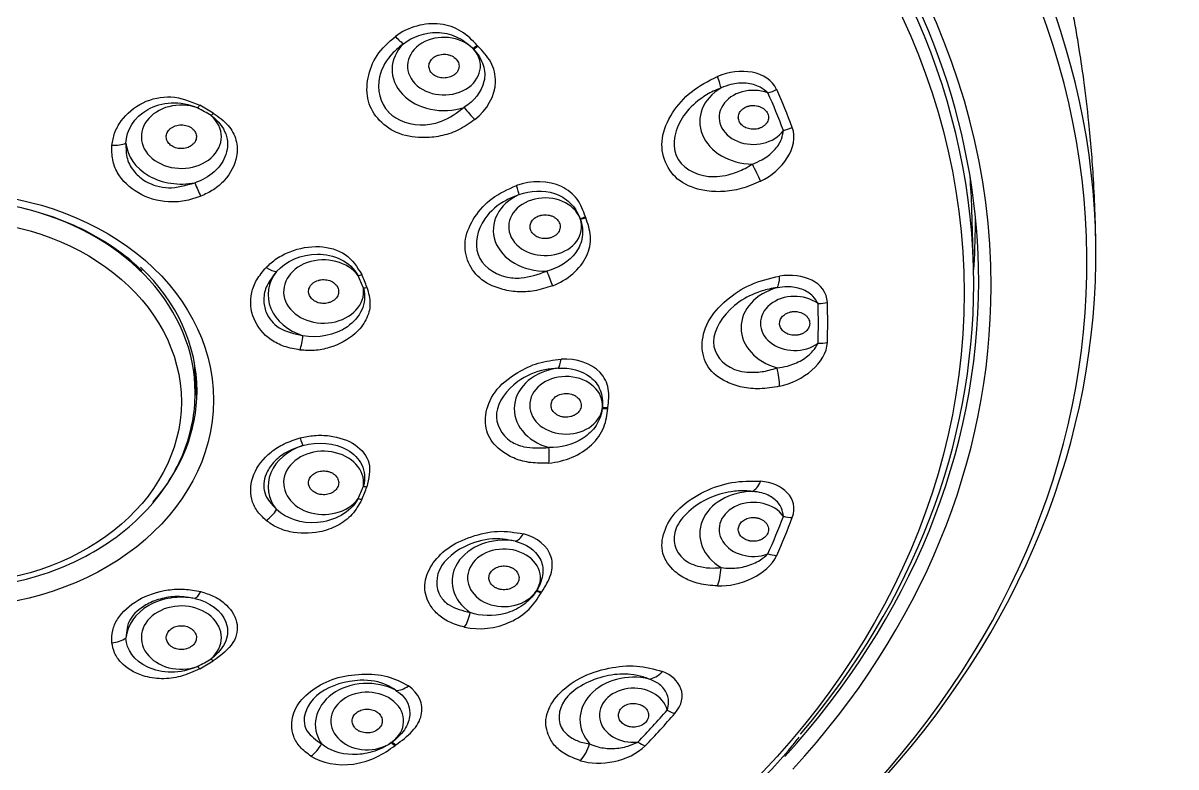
# Model space of a CAD drawing. Extents: x 0 to 1128, y 0 to 827.
# Drawn here: x 469.61 to 507.88, y 516.38 to 541.07 of the extents above; entities that cross this region are included whole.
import ezdxf

# ---------------------------------------------------------------- set-up
doc = ezdxf.new("R2010")
doc.units = 0
doc.header["$LTSCALE"] = 4
doc.header["$MEASUREMENT"] = 0
doc.layers.add('1', color=7, linetype='CONTINUOUS')

msp = doc.modelspace()

# ---------------------------------------------------------------- linework, layer by layer
at = {"layer": '1', "color": 7, "linetype": 'Continuous'}
for p, q in [((501.157, 533.003), (501.104, 534.896)), ((475.322, 528.803), (475.322, 529.288))]:
    msp.add_line(p, q, dxfattribs=at)
for centre, major_axis, ratio, start_param, end_param in [((467.222, 533.13), (37.699, 0), 0.790155, 5.156583, 10.55138), ((467.222, 532.322), (-34.52, 0), 0.790155, 3.141593, 6.283185), ((467.222, 532.486), (34.11, 0), 0.790155, 0, 3.141593), ((467.222, 533.413), (-37.999, 0), 0.790155, 2.502798, 3.799488), ((467.222, 532.4), (-33.944, 0), 0.790155, 3.141593, 3.806432), ((483.581, 539.521), (-1.723, 0), 0.790155, 5.603381, 8.256586), ((481.842, 541.008), (-0.475, 0.643), 0.18333, 2.072391, 2.769254), ((483.581, 539.636), (1.209, 0), 0.790155, 0.662184, 6.914598), ((484.535, 540.714), (0.578, 0.553), 0.488794, 4.274683, 4.509098), ((467.222, 529.874), (21.709, 0), 0.790155, 0.645942, 0.647655), ((484.557, 540.69), (-0.579, -0.552), 0.489427, 1.13396, 1.368375), ((467.222, 529.888), (21.895, 0), 0.790155, 0.645942, 0.647655), ((492.392, 539.789), (-0.385, 0.923), 0.069891, 3.43752, 4.115548), ((493.852, 537.793), (-1.779, 0), 0.790155, 5.359245, 7.835444), ((493.852, 537.936), (1.136, 0), 0.790155, 1.132001, 5.779503), ((494.334, 539.362), (-0.911, -0.412), 0.577214, 1.315641, 1.62953), ((467.222, 531.129), (-29.098, 0), 0.790155, 3.426954, 3.484549), ((474.863, 537.293), (1.328, 0), 0.790155, 1.151939, 7.016202), ((467.222, 531.099), (28.789, 0), 0.790155, 0.285362, 0.342957), ((475.403, 538.741), (0.386, 0.701), 0.350617, 4.145759, 4.299406), ((467.222, 528.982), (14.302, 0), 0.790155, 0.923169, 0.961787), ((467.222, 528.988), (-14.424, 0), 0.790155, 4.064761, 4.10338), ((484.458, 538.27), (-0.496, 0.628), 0.201371, 1.415733, 2.112596), ((475.85, 538.485), (-0.41, -0.687), 0.369764, 1.0168, 1.170446), ((494.847, 538.116), (0.937, 0.348), 0.588121, 4.497406, 4.811294), ((472.512, 537.427), (-0.797, 0.065), 0.516767, 1.669693, 2.311148), ((474.863, 537.178), (-1.842, 0), 0.790155, 0.067887, 1.817068), ((493.807, 536.349), (-0.439, 0.898), 0.027536, 4.063541, 4.74157), ((467.222, 534.293), (-33.89, 0), 0.790155, 3.164173, 3.204425), ((467.222, 528.803), (-8.1, 0), 0.790155, 3.141593, 5.631894), ((475.438, 535.748), (-0.294, 0.744), 0.137649, 1.491595, 2.13305), ((485.825, 536.101), (-0.262, 0.756), 0.015481, 3.408453, 4.105317), ((486.94, 534.193), (-1.723, 0), 0.790155, 5.233782, 7.886987), ((486.94, 534.307), (1.209, 0), 0.790155, 0.292585, 6.544999), ((488.097, 535.073), (0.752, 0.272), 0.589366, 4.502608, 4.737023), ((467.222, 529.888), (21.895, 0), 0.790155, 0.276343, 0.278056), ((467.222, 534.416), (-34, 0), 0.790155, 3.141593, 3.150821), ((467.222, 529.874), (21.709, 0), 0.790155, 0.276343, 0.278056), ((488.107, 535.045), (-0.753, -0.27), 0.589653, 1.362238, 1.596653), ((467.222, 534.416), (-34, 0), 0.790155, 3.082001, 3.141593), ((479.586, 532.157), (1.328, 0), 0.790155, 0.52362, 6.387883), ((467.222, 528.855), (8.162, 0), 0.790155, 0, 0.691739), ((479.586, 532.042), (-1.842, 0), 0.790155, 5.722754, 7.471935), ((477.59, 533.407), (-0.58, 0.551), 0.3757, 2.058773, 2.700229), ((487.013, 532.801), (-0.285, 0.748), 0.006264, 1.527618, 2.224481), ((480.736, 533.172), (0.733, 0.321), 0.579144, 4.463746, 4.617392), ((467.222, 528.982), (14.302, 0), 0.790155, 0.29485, 0.333468), ((467.222, 528.988), (-14.424, 0), 0.790155, 3.436443, 3.475061), ((494.431, 533.234), (-0.155, 0.988), 0.252062, 3.38468, 4.062709), ((467.222, 532.486), (34.11, 0), 0.790155, 5.658696, 6.283185), ((467.222, 532.4), (-33.944, 0), 0.790155, 2.551268, 3.141593), ((480.907, 532.757), (-0.747, -0.287), 0.586457, 1.349092, 1.502739), ((495.222, 530.956), (-1.779, 0), 0.790155, 5.045086, 7.521285), ((495.222, 531.099), (1.136, 0), 0.790155, 0.817842, 5.465344), ((467.222, 532.322), (-34.52, 0), 0.790155, 2.51406, 3.141593), ((495.999, 532.367), (-0.999, -0.036), 0.612653, 1.548466, 1.862354), ((467.222, 531.099), (28.789, 0), 0.790155, 6.254388, 6.311983), ((467.222, 531.129), (-29.098, 0), 0.790155, 3.112795, 3.17039), ((478.707, 530.69), (0.098, 0.794), 0.237725, 4.102152, 4.743607), ((495.999, 531.057), (0.999, -0.036), 0.612653, 4.73472, 5.048608), ((467.222, 529.288), (8.1, 0), 0.790155, 0, 0.080209), ((487.296, 530.388), (-0.037, 0.799), 0.234951, 3.365531, 4.062394), ((487.635, 528.265), (-1.723, 0), 0.790155, 4.864183, 7.517388), ((487.635, 528.38), (1.209, 0), 0.790155, 6.206171, 12.458585), ((494.431, 529.617), (-0.212, 0.977), 0.207528, 4.000239, 4.678268), ((467.222, 529.288), (8.15, 0), 0.790155, 6.195221, 6.272092), ((467.222, 528.855), (8.162, 0), 0.790155, 5.675484, 6.283185), ((467.222, 529.874), (21.709, 0), 0.790155, 6.189929, 6.191642), ((488.836, 528.767), (-0.794, 0.094), 0.610244, 1.642903, 1.877318), ((488.84, 528.797), (0.795, -0.092), 0.610341, 4.783179, 5.017594), ((467.222, 529.888), (21.895, 0), 0.790155, 6.189929, 6.191642), ((479.586, 525.693), (-1.842, 0), 0.790155, 5.094435, 6.843617), ((478.707, 527.797), (-0.208, 0.772), 0.056522, 2.257656, 2.899111), ((479.586, 525.808), (1.328, 0), 0.790155, 6.178487, 12.04275), ((486.896, 526.972), (-0.061, 0.798), 0.212439, 4.009316, 4.70618), ((493.807, 526.502), (0.091, 0.996), 0.432054, 3.378193, 4.056222), ((467.222, 528.982), (14.302, 0), 0.790155, 5.949717, 5.988335), ((467.222, 528.988), (-14.424, 0), 0.790155, 2.808124, 2.846742), ((480.907, 526.189), (0.747, -0.287), 0.586457, 4.934093, 5.08774), ((493.852, 524.119), (-1.779, 0), 0.790155, 4.730926, 7.207126), ((480.736, 525.774), (-0.733, 0.321), 0.579144, 1.81944, 1.973086), ((493.852, 524.263), (1.136, 0), 0.790155, 0.503683, 5.151184), ((477.59, 525.079), (0.511, 0.615), 0.556904, 4.266721, 4.908177), ((467.222, 531.099), (28.789, 0), 0.790155, 5.940229, 5.997824), ((494.847, 525.309), (-0.937, 0.348), 0.588121, 1.785779, 2.099668), ((467.222, 531.129), (-29.098, 0), 0.790155, 2.798636, 2.856231), ((485.573, 522.54), (-1.723, 0), 0.790155, 4.494584, 7.147789), ((486.056, 524.641), (0.202, 0.774), 0.44544, 3.390589, 4.087452), ((485.573, 522.654), (1.209, 0), 0.790155, 5.836572, 12.088986), ((494.334, 524.063), (0.911, -0.412), 0.577214, 4.967544, 5.281432), ((492.392, 523.062), (0.03, 1), 0.3897, 3.981884, 4.659913), ((474.863, 520.557), (-1.842, 0), 0.790155, 4.466117, 6.215298), ((475.438, 522.739), (0.189, 0.777), 0.318853, 3.37933, 4.020785), ((467.222, 529.874), (21.709, 0), 0.790155, 5.82033, 5.822043), ((486.647, 522.706), (-0.676, 0.427), 0.548418, 1.904211, 2.138626), ((486.663, 522.732), (0.677, -0.426), 0.548886, 5.044741, 5.279156), ((467.222, 529.888), (21.895, 0), 0.790155, 5.82033, 5.822043), ((474.863, 520.672), (1.328, 0), 0.790155, 5.550169, 11.414432), ((484.121, 521.57), (0.177, 0.78), 0.425202, 4.026831, 4.723695), ((472.512, 521.059), (0.796, 0.078), 0.69797, 4.701126, 5.342581), ((467.222, 528.982), (14.302, 0), 0.790155, 5.321398, 5.360017), ((475.403, 520.204), (-0.386, 0.701), 0.350617, 2.137426, 2.291073), ((467.222, 528.988), (-14.424, 0), 0.790155, 2.179806, 2.218424), ((475.85, 520.46), (0.41, -0.687), 0.369764, 5.266386, 5.420032), ((489.875, 517.952), (-1.779, 0), 0.790155, 4.416767, 6.892966), ((490.58, 520.252), (0.359, 0.933), 0.592247, 3.429012, 4.107041), ((481.033, 517.789), (-1.723, 0), 0.790155, 4.124985, 6.77819), ((481.033, 517.904), (1.209, 0), 0.790155, 5.466973, 11.719387), ((482.273, 519.636), (0.458, 0.656), 0.61852, 3.502348, 4.199211), ((489.875, 518.095), (1.136, 0), 0.790155, 0.189523, 4.837025), ((467.222, 531.099), (28.789, 0), 0.790155, 5.626069, 5.683664), ((490.99, 518.877), (-0.756, 0.654), 0.50602, 1.983354, 2.297242), ((467.222, 531.129), (-29.098, 0), 0.790155, 2.484477, 2.542072), ((479.064, 517.325), (0.431, 0.674), 0.60329, 4.128443, 4.825306), ((467.222, 529.874), (21.709, 0), 0.790155, 5.450731, 5.452444), ((481.833, 517.679), (-0.467, 0.65), 0.412525, 2.091639, 2.326054), ((481.861, 517.698), (0.468, -0.649), 0.413301, 5.232558, 5.466973), ((467.222, 529.888), (21.895, 0), 0.790155, 5.450731, 5.452444), ((487.889, 517.325), (0.292, 0.956), 0.556219, 4.017305, 4.695334), ((490.016, 517.817), (0.716, -0.699), 0.485274, 5.154868, 5.468757)]:
    msp.add_ellipse(centre, major_axis=major_axis, ratio=ratio, start_param=start_param, end_param=end_param, dxfattribs=at)
for centre, major_axis in [((467.222, 532.108), (33.622, 0)), ((467.222, 528.555), (-8.709, 0)), ((467.222, 528.498), (7.641, 0))]:
    msp.add_ellipse(centre, major_axis=major_axis, ratio=0.790155, dxfattribs=at)
for points, knots in [([(505.221, 533.566), (505.215, 534.342), (505.167, 535.742), (505.014, 537.612), (504.847, 539.023), (504.701, 540.019), (504.58, 540.753), (504.467, 541.385), (504.343, 542.018), (504.132, 543.026), (503.792, 544.451), (503.223, 546.453), (502.464, 548.69), (501.522, 551.007), (500.55, 553.054), (499.766, 554.517), (499.203, 555.494), (498.778, 556.203), (498.222, 557.089), (497.399, 558.323), (496.195, 559.974), (495.214, 561.172), (494.644, 561.826)], [0, 0, 0, 0, 0.075311, 0.136171, 0.182256, 0.21336, 0.234183, 0.25491, 0.275875, 0.297078, 0.355152, 0.418363, 0.49946, 0.584913, 0.661635, 0.720158, 0.746456, 0.771986, 0.801818, 0.849529, 0.915719, 1, 1, 1, 1]), ([(484.683, 540.325), (484.524, 540.491), (484.359, 540.66), (483.95, 540.915), (483.709, 541.001), (482.948, 541.094), (482.386, 540.933), (481.967, 540.622)], [0, 0, 0, 0, 0.25, 0.25, 0.5, 0.5, 1, 1, 1, 1]), ([(484.606, 537.861), (484.437, 537.743), (484.111, 537.514), (483.538, 537.314), (482.856, 537.232), (482.076, 537.335), (481.407, 537.797), (481.002, 538.462), (481.019, 539.242), (481.301, 540.028), (481.743, 540.422), (481.967, 540.622)], [0, 0, 0, 0, 0.087607, 0.169371, 0.250856, 0.377447, 0.501128, 0.621802, 0.747777, 0.872041, 1, 1, 1, 1]), ([(482.241, 540.377), (482.122, 540.284), (481.748, 539.989), (481.279, 539.177), (481.454, 538.409), (482.018, 537.819), (482.691, 537.603), (483.625, 537.806), (484.015, 538.092), (484.257, 538.269)], [0, 0, 0, 0, 0.080562, 0.253207, 0.499831, 0.500495, 0.747529, 0.843295, 1, 1, 1, 1]), ([(482.241, 540.377), (482.533, 540.613), (482.938, 540.762), (483.566, 540.747), (483.78, 540.702), (484.184, 540.525), (484.374, 540.389), (484.535, 540.223)], [0, 0, 0, 0, 0.5, 0.5, 0.75, 0.75, 1, 1, 1, 1]), ([(483.885, 539.322), (483.898, 539.33), (483.923, 539.347), (483.97, 539.385), (484.02, 539.44), (484.061, 539.514), (484.089, 539.62), (484.072, 539.757), (483.971, 539.902), (483.83, 539.987), (483.699, 540.023), (483.596, 540.034), (483.494, 540.028), (483.396, 540.006), (483.329, 539.978), (483.288, 539.956), (483.262, 539.94), (483.195, 539.893), (483.112, 539.798), (483.077, 539.675), (483.084, 539.577), (483.107, 539.505), (483.145, 539.438), (483.217, 539.358), (483.341, 539.279), (483.525, 539.234), (483.685, 539.244), (483.789, 539.275), (483.845, 539.3), (483.872, 539.314), (483.885, 539.322)], [0, 0, 0, 0, 0.015625, 0.03125, 0.0625, 0.09375, 0.125, 0.1875, 0.25, 0.3125, 0.34375, 0.375, 0.40625, 0.4375, 0.46875, 0.476562, 0.484375, 0.5, 0.5625, 0.625, 0.65625, 0.6875, 0.71875, 0.75, 0.8125, 0.875, 0.9375, 0.96875, 0.984375, 1, 1, 1, 1]), ([(484.557, 540.2), (484.716, 540.031), (484.827, 539.852), (484.942, 539.487), (484.947, 539.303), (484.832, 538.779), (484.582, 538.47), (484.257, 538.269)], [0, 0, 0, 0, 0.25, 0.25, 0.5, 0.5, 1, 1, 1, 1]), ([(484.606, 537.861), (485.015, 538.185), (485.28, 538.652), (485.297, 539.342), (485.24, 539.567), (485.023, 539.966), (484.866, 540.134), (484.706, 540.302)], [0, 0, 0, 0, 0.5, 0.5, 0.75, 0.75, 1, 1, 1, 1]), ([(494.092, 535.816), (493.88, 535.725), (493.471, 535.549), (492.83, 535.451), (492.117, 535.496), (491.366, 535.761), (490.873, 536.421), (490.749, 537.251), (491.119, 538.09), (491.763, 538.838), (492.357, 539.138), (492.662, 539.293)], [0, 0, 0, 0, 0.087456, 0.169153, 0.25014, 0.377375, 0.499739, 0.622279, 0.749894, 0.871256, 1, 1, 1, 1]), ([(492.78, 538.914), (492.692, 538.879), (492.451, 538.781), (491.998, 538.501), (491.314, 537.849), (491.135, 537.048), (491.45, 536.283), (492.122, 535.886), (493.025, 536.009), (493.515, 536.197), (493.738, 536.337), (493.819, 536.387)], [0, 0, 0, 0, 0.046355, 0.127416, 0.254336, 0.50001, 0.500136, 0.746142, 0.872777, 0.954138, 1, 1, 1, 1]), ([(494.334, 538.749), (494.252, 538.817), (494.054, 538.981), (493.617, 539.094), (493.156, 539.063), (492.886, 538.957), (492.78, 538.914)], [0, 0, 0, 0, 0.208279, 0.500324, 0.801781, 1, 1, 1, 1]), ([(472.558, 537.011), (472.58, 537.147), (472.628, 537.428), (472.923, 537.951), (473.528, 538.481), (474.568, 538.714), (475.164, 538.466), (475.473, 538.336)], [0, 0, 0, 0, 0.121003, 0.24993, 0.500418, 0.740079, 1, 1, 1, 1]), ([(473.025, 537.079), (473.036, 537.506), (473.292, 537.938), (473.972, 538.325), (474.242, 538.406), (474.815, 538.435), (475.119, 538.378), (475.403, 538.251)], [0, 0, 0, 0, 0.5, 0.5, 0.75, 0.75, 1, 1, 1, 1]), ([(494.007, 537.56), (494.014, 537.562), (494.031, 537.567), (494.063, 537.578), (494.117, 537.599), (494.188, 537.64), (494.258, 537.701), (494.329, 537.796), (494.367, 537.934), (494.323, 538.101), (494.216, 538.217), (494.1, 538.282), (494.002, 538.316), (493.9, 538.332), (493.814, 538.332), (493.756, 538.324), (493.724, 538.318), (493.704, 538.314), (493.688, 538.309), (493.673, 538.305), (493.646, 538.297), (493.566, 538.266), (493.48, 538.209), (493.411, 538.128), (493.362, 538.039), (493.342, 537.92), (493.381, 537.778), (493.484, 537.655), (493.639, 537.569), (493.792, 537.538), (493.912, 537.542), (493.973, 537.552), (494.003, 537.559), (494.007, 537.56)], [0, 0, 0, 0, 0.007812, 0.015625, 0.03125, 0.0625, 0.09375, 0.125, 0.1875, 0.25, 0.3125, 0.34375, 0.375, 0.40625, 0.4375, 0.453125, 0.460938, 0.46875, 0.472656, 0.476562, 0.484375, 0.5, 0.5625, 0.59375, 0.625, 0.6875, 0.75, 0.8125, 0.875, 0.9375, 0.96875, 0.996094, 1, 1, 1, 1]), ([(475.85, 537.995), (476.09, 537.821), (476.255, 537.61), (476.414, 537.162), (476.411, 536.924), (476.202, 536.274), (475.793, 535.921), (475.312, 535.766)], [0, 0, 0, 0, 0.25, 0.25, 0.5, 0.5, 1, 1, 1, 1]), ([(475.924, 538.078), (476.103, 537.952), (476.443, 537.712), (476.718, 537.191), (476.74, 536.533), (476.426, 535.939), (475.947, 535.521), (475.652, 535.384), (475.508, 535.317)], [0, 0, 0, 0, 0.178327, 0.339125, 0.500023, 0.752204, 0.878517, 1, 1, 1, 1]), ([(475.268, 537.061), (475.278, 537.071), (475.296, 537.093), (475.327, 537.14), (475.354, 537.203), (475.366, 537.281), (475.357, 537.387), (475.295, 537.512), (475.152, 537.628), (474.962, 537.691), (474.79, 537.69), (474.662, 537.657), (474.575, 537.618), (474.512, 537.576), (474.474, 537.541), (474.455, 537.52), (474.427, 537.488), (474.394, 537.436), (474.359, 537.337), (474.362, 537.209), (474.438, 537.067), (474.575, 536.958), (474.755, 536.897), (474.951, 536.894), (475.104, 536.94), (475.206, 537.002), (475.249, 537.04), (475.268, 537.061)], [0, 0, 0, 0, 0.015625, 0.03125, 0.0625, 0.09375, 0.125, 0.1875, 0.25, 0.3125, 0.375, 0.40625, 0.4375, 0.46875, 0.484375, 0.492188, 0.5, 0.53125, 0.5625, 0.625, 0.6875, 0.75, 0.8125, 0.875, 0.9375, 0.96875, 1, 1, 1, 1]), ([(493.819, 536.387), (493.927, 536.43), (494.196, 536.537), (494.553, 536.818), (494.797, 537.174), (494.832, 537.406), (494.847, 537.503)], [0, 0, 0, 0, 0.200427, 0.49953, 0.790892, 1, 1, 1, 1]), ([(475.508, 535.317), (475.329, 535.257), (474.981, 535.141), (474.247, 535.105), (473.384, 535.364), (472.781, 535.945), (472.554, 536.533), (472.556, 536.848), (472.558, 537.011)], [0, 0, 0, 0, 0.130106, 0.252927, 0.499594, 0.746402, 0.869479, 1, 1, 1, 1]), ([(473.025, 537.079), (473.025, 536.901), (473.026, 536.556), (473.284, 536.111), (473.73, 535.737), (474.463, 535.518), (475.019, 535.68), (475.312, 535.766)], [0, 0, 0, 0, 0.179168, 0.347393, 0.501625, 0.737142, 1, 1, 1, 1]), ([(488.276, 534.637), (488.204, 534.836), (488.127, 535.041), (487.869, 535.395), (487.69, 535.542), (487.051, 535.842), (486.486, 535.847), (485.984, 535.673)], [0, 0, 0, 0, 0.25, 0.25, 0.5, 0.5, 1, 1, 1, 1]), ([(487.183, 532.345), (486.984, 532.281), (486.599, 532.157), (486.007, 532.13), (485.368, 532.243), (484.717, 532.557), (484.315, 533.178), (484.231, 533.914), (484.569, 534.642), (485.147, 535.301), (485.702, 535.548), (485.984, 535.673)], [0, 0, 0, 0, 0.087607, 0.169371, 0.250856, 0.377447, 0.501128, 0.621802, 0.747777, 0.872041, 1, 1, 1, 1]), ([(486.081, 535.373), (486.445, 535.512), (486.876, 535.538), (487.439, 535.347), (487.615, 535.245), (487.907, 534.964), (488.023, 534.783), (488.097, 534.583)], [0, 0, 0, 0, 0.5, 0.5, 0.75, 0.75, 1, 1, 1, 1]), ([(467.222, 535.204), (467.438, 535.204), (468.068, 535.185), (469.107, 535.058), (470.299, 534.761), (471.421, 534.328), (472.434, 533.764), (473.148, 533.255), (473.477, 532.918), (473.553, 532.835)], [0, 0, 0, 0, 0.088697, 0.260068, 0.431487, 0.602833, 0.774127, 0.945438, 1, 1, 1, 1]), ([(486.081, 535.373), (485.939, 535.318), (485.491, 535.145), (484.746, 534.512), (484.586, 533.742), (484.843, 533.031), (485.348, 532.64), (486.253, 532.572), (486.712, 532.732), (486.996, 532.832)], [0, 0, 0, 0, 0.080562, 0.253207, 0.499831, 0.500495, 0.747529, 0.843295, 1, 1, 1, 1]), ([(487.079, 533.928), (487.095, 533.931), (487.126, 533.94), (487.187, 533.962), (487.258, 533.999), (487.331, 534.057), (487.406, 534.147), (487.453, 534.28), (487.424, 534.444), (487.331, 534.563), (487.226, 534.635), (487.135, 534.674), (487.037, 534.698), (486.935, 534.705), (486.861, 534.698), (486.812, 534.689), (486.781, 534.682), (486.697, 534.658), (486.576, 534.592), (486.487, 534.488), (486.449, 534.394), (486.437, 534.321), (486.442, 534.247), (486.473, 534.152), (486.552, 534.043), (486.703, 533.948), (486.857, 533.912), (486.968, 533.912), (487.032, 533.918), (487.063, 533.924), (487.079, 533.928)], [0, 0, 0, 0, 0.015625, 0.03125, 0.0625, 0.09375, 0.125, 0.1875, 0.25, 0.3125, 0.34375, 0.375, 0.40625, 0.4375, 0.46875, 0.476562, 0.484375, 0.5, 0.5625, 0.625, 0.65625, 0.6875, 0.71875, 0.75, 0.8125, 0.875, 0.9375, 0.96875, 0.984375, 1, 1, 1, 1]), ([(488.107, 534.555), (488.178, 534.351), (488.2, 534.153), (488.144, 533.78), (488.067, 533.606), (487.735, 533.148), (487.377, 532.929), (486.996, 532.832)], [0, 0, 0, 0, 0.25, 0.25, 0.5, 0.5, 1, 1, 1, 1]), ([(487.183, 532.345), (487.68, 532.535), (488.11, 532.9), (488.412, 533.542), (488.455, 533.769), (488.428, 534.204), (488.358, 534.406), (488.286, 534.608)], [0, 0, 0, 0, 0.5, 0.5, 0.75, 0.75, 1, 1, 1, 1]), ([(477.679, 532.956), (477.79, 533.058), (478.019, 533.269), (478.607, 533.565), (479.439, 533.726), (480.407, 533.443), (480.699, 532.967), (480.852, 532.719)], [0, 0, 0, 0, 0.121003, 0.24993, 0.500418, 0.740079, 1, 1, 1, 1]), ([(478.025, 532.816), (478.334, 533.161), (478.84, 533.397), (479.652, 533.401), (479.923, 533.343), (480.398, 533.103), (480.6, 532.916), (480.736, 532.681)], [0, 0, 0, 0, 0.5, 0.5, 0.75, 0.75, 1, 1, 1, 1]), ([(478.806, 530.216), (478.626, 530.248), (478.276, 530.311), (477.682, 530.615), (477.191, 531.223), (477.121, 531.976), (477.349, 532.564), (477.567, 532.823), (477.679, 532.956)], [0, 0, 0, 0, 0.130106, 0.252927, 0.499594, 0.746402, 0.869479, 1, 1, 1, 1]), ([(478.025, 532.816), (477.906, 532.668), (477.673, 532.383), (477.572, 531.898), (477.663, 531.386), (478.078, 530.872), (478.615, 530.753), (478.899, 530.691)], [0, 0, 0, 0, 0.179168, 0.347393, 0.501625, 0.737142, 1, 1, 1, 1]), ([(479.741, 531.781), (479.756, 531.785), (479.787, 531.794), (479.847, 531.818), (479.916, 531.856), (479.985, 531.914), (480.055, 532.004), (480.099, 532.134), (480.069, 532.294), (479.962, 532.433), (479.822, 532.512), (479.694, 532.545), (479.595, 532.554), (479.512, 532.549), (479.456, 532.538), (479.425, 532.531), (479.379, 532.517), (479.313, 532.491), (479.211, 532.427), (479.118, 532.321), (479.074, 532.172), (479.104, 532.02), (479.204, 531.887), (479.36, 531.793), (479.518, 531.759), (479.647, 531.762), (479.71, 531.773), (479.741, 531.781)], [0, 0, 0, 0, 0.015625, 0.03125, 0.0625, 0.09375, 0.125, 0.1875, 0.25, 0.3125, 0.375, 0.40625, 0.4375, 0.46875, 0.484375, 0.492188, 0.5, 0.53125, 0.5625, 0.625, 0.6875, 0.75, 0.8125, 0.875, 0.9375, 0.96875, 1, 1, 1, 1]), ([(494.723, 529.011), (494.502, 528.975), (494.076, 528.904), (493.471, 528.961), (492.855, 529.173), (492.285, 529.601), (492.153, 530.109), (492.152, 530.618), (492.284, 531.176), (492.919, 531.886), (493.762, 532.446), (494.396, 532.592), (494.723, 532.667)], [0, 0, 0, 0, 0.087458, 0.169158, 0.250147, 0.37738, 0.499751, 0.500394, 0.622942, 0.750385, 0.871489, 1, 1, 1, 1]), ([(481.024, 532.3), (481.076, 532.115), (481.174, 531.763), (481.03, 531.209), (480.595, 530.656), (479.944, 530.31), (479.286, 530.184), (478.964, 530.205), (478.806, 530.216)], [0, 0, 0, 0, 0.178327, 0.339125, 0.500023, 0.752204, 0.878517, 1, 1, 1, 1]), ([(480.907, 532.266), (480.971, 532.015), (480.949, 531.766), (480.754, 531.328), (480.583, 531.135), (479.956, 530.699), (479.386, 530.598), (478.899, 530.691)], [0, 0, 0, 0, 0.25, 0.25, 0.5, 0.5, 1, 1, 1, 1]), ([(494.641, 532.284), (494.552, 532.271), (494.308, 532.234), (493.812, 532.073), (492.978, 531.61), (492.531, 530.888), (492.531, 530.083), (492.979, 529.546), (493.814, 529.451), (494.309, 529.516), (494.553, 529.598), (494.641, 529.627)], [0, 0, 0, 0, 0.046355, 0.127416, 0.254336, 0.50001, 0.500136, 0.746142, 0.872777, 0.954138, 1, 1, 1, 1]), ([(495.999, 531.754), (495.948, 531.839), (495.825, 532.044), (495.467, 532.256), (495.037, 532.337), (494.754, 532.299), (494.641, 532.284)], [0, 0, 0, 0, 0.208279, 0.500324, 0.801781, 1, 1, 1, 1]), ([(495.222, 530.704), (495.231, 530.704), (495.248, 530.705), (495.283, 530.707), (495.343, 530.714), (495.426, 530.735), (495.517, 530.777), (495.621, 530.85), (495.711, 530.971), (495.735, 531.141), (495.678, 531.278), (495.593, 531.368), (495.514, 531.424), (495.423, 531.464), (495.341, 531.485), (495.283, 531.492), (495.25, 531.494), (495.229, 531.494), (495.213, 531.494), (495.196, 531.494), (495.168, 531.492), (495.079, 531.482), (494.976, 531.449), (494.878, 531.389), (494.797, 531.317), (494.731, 531.208), (494.713, 531.064), (494.763, 530.921), (494.876, 530.802), (495.01, 530.736), (495.126, 530.71), (495.187, 530.705), (495.218, 530.704), (495.222, 530.704)], [0, 0, 0, 0, 0.007812, 0.015625, 0.03125, 0.0625, 0.09375, 0.125, 0.1875, 0.25, 0.3125, 0.34375, 0.375, 0.40625, 0.4375, 0.453125, 0.460938, 0.46875, 0.472656, 0.476562, 0.484375, 0.5, 0.5625, 0.59375, 0.625, 0.6875, 0.75, 0.8125, 0.875, 0.9375, 0.96875, 0.996094, 1, 1, 1, 1]), ([(494.641, 529.627), (494.755, 529.642), (495.038, 529.68), (495.468, 529.863), (495.825, 530.143), (495.948, 530.356), (495.999, 530.444)], [0, 0, 0, 0, 0.200427, 0.49953, 0.790892, 1, 1, 1, 1]), ([(487.064, 526.466), (486.862, 526.461), (486.47, 526.452), (485.94, 526.591), (485.428, 526.873), (484.994, 527.348), (484.911, 528.073), (485.206, 528.866), (485.927, 529.446), (486.71, 529.822), (487.213, 529.882), (487.468, 529.912)], [0, 0, 0, 0, 0.087565, 0.16929, 0.250736, 0.377265, 0.500887, 0.639925, 0.78603, 0.891403, 1, 1, 1, 1]), ([(489.025, 528.306), (489.049, 528.513), (489.071, 528.726), (488.999, 529.129), (488.906, 529.316), (488.477, 529.774), (487.984, 529.935), (487.468, 529.912)], [0, 0, 0, 0, 0.25, 0.25, 0.5, 0.5, 1, 1, 1, 1]), ([(487.374, 529.611), (487.227, 529.599), (486.766, 529.56), (485.847, 529.173), (485.373, 528.496), (485.287, 527.76), (485.557, 527.255), (486.311, 526.942), (486.777, 526.965), (487.066, 526.98)], [0, 0, 0, 0, 0.080562, 0.253207, 0.499831, 0.500495, 0.747529, 0.843295, 1, 1, 1, 1]), ([(487.374, 529.611), (487.761, 529.639), (488.159, 529.542), (488.582, 529.205), (488.696, 529.061), (488.837, 528.716), (488.862, 528.515), (488.84, 528.306)], [0, 0, 0, 0, 0.5, 0.5, 0.75, 0.75, 1, 1, 1, 1]), ([(460.752, 524.889), (460.758, 524.881), (460.991, 524.591), (461.59, 524.103), (462.541, 523.456), (463.622, 522.946), (464.785, 522.571), (466.008, 522.345), (467.259, 522.272), (468.51, 522.354), (469.732, 522.59), (470.895, 522.974), (471.971, 523.498), (472.935, 524.15), (473.762, 524.916), (474.432, 525.776), (474.928, 526.71), (475.231, 527.675), (475.317, 528.382), (475.322, 528.751), (475.322, 528.803)], [0, 0, 0, 0, 0.001863, 0.063469, 0.125304, 0.187297, 0.249386, 0.311528, 0.373702, 0.435903, 0.498134, 0.560396, 0.622683, 0.684966, 0.747192, 0.809278, 0.871128, 0.932666, 0.990473, 1, 1, 1, 1]), ([(487.591, 527.986), (487.607, 527.985), (487.641, 527.984), (487.708, 527.987), (487.791, 528.002), (487.885, 528.035), (487.996, 528.098), (488.1, 528.208), (488.149, 528.369), (488.117, 528.507), (488.051, 528.603), (487.985, 528.666), (487.904, 528.716), (487.813, 528.752), (487.74, 528.767), (487.691, 528.773), (487.658, 528.775), (487.568, 528.776), (487.426, 528.749), (487.295, 528.677), (487.217, 528.601), (487.172, 528.536), (487.144, 528.466), (487.128, 528.368), (487.153, 528.244), (487.25, 528.113), (487.377, 528.035), (487.48, 528.003), (487.543, 527.991), (487.575, 527.987), (487.591, 527.986)], [0, 0, 0, 0, 0.015625, 0.03125, 0.0625, 0.09375, 0.125, 0.1875, 0.25, 0.3125, 0.34375, 0.375, 0.40625, 0.4375, 0.46875, 0.476562, 0.484375, 0.5, 0.5625, 0.625, 0.65625, 0.6875, 0.71875, 0.75, 0.8125, 0.875, 0.9375, 0.96875, 0.984375, 1, 1, 1, 1]), ([(487.064, 526.466), (487.583, 526.506), (488.119, 526.728), (488.665, 527.245), (488.802, 527.445), (488.969, 527.86), (488.997, 528.068), (489.021, 528.277)], [0, 0, 0, 0, 0.5, 0.5, 0.75, 0.75, 1, 1, 1, 1]), ([(488.836, 528.277), (488.81, 528.067), (488.739, 527.877), (488.519, 527.544), (488.372, 527.403), (487.868, 527.069), (487.449, 526.965), (487.066, 526.98)], [0, 0, 0, 0, 0.25, 0.25, 0.5, 0.5, 1, 1, 1, 1]), ([(478.806, 527.298), (478.963, 527.331), (479.287, 527.399), (479.942, 527.376), (480.684, 527.133), (481.21, 526.467), (481.087, 525.947), (481.024, 525.676)], [0, 0, 0, 0, 0.121003, 0.24993, 0.500418, 0.740079, 1, 1, 1, 1]), ([(477.679, 524.557), (477.567, 524.664), (477.35, 524.873), (477.122, 525.388), (477.19, 526.104), (477.68, 526.75), (478.275, 527.127), (478.625, 527.24), (478.806, 527.298)], [0, 0, 0, 0, 0.130106, 0.252927, 0.499594, 0.746402, 0.869479, 1, 1, 1, 1]), ([(478.899, 527.044), (478.705, 526.977), (478.328, 526.848), (477.906, 526.498), (477.608, 526.039), (477.546, 525.434), (477.86, 525.097), (478.025, 524.92)], [0, 0, 0, 0, 0.179168, 0.347393, 0.501625, 0.737142, 1, 1, 1, 1]), ([(478.899, 527.044), (479.388, 527.184), (479.951, 527.147), (480.583, 526.779), (480.753, 526.609), (480.949, 526.196), (480.972, 525.952), (480.907, 525.698)], [0, 0, 0, 0, 0.5, 0.5, 0.75, 0.75, 1, 1, 1, 1]), ([(479.432, 525.432), (479.447, 525.428), (479.479, 525.421), (479.545, 525.413), (479.629, 525.412), (479.728, 525.427), (479.852, 525.466), (479.984, 525.552), (480.079, 525.695), (480.096, 525.857), (480.041, 525.986), (479.962, 526.072), (479.889, 526.126), (479.818, 526.16), (479.765, 526.177), (479.734, 526.186), (479.686, 526.196), (479.614, 526.205), (479.484, 526.201), (479.33, 526.159), (479.183, 526.058), (479.094, 525.921), (479.076, 525.768), (479.133, 525.619), (479.235, 525.518), (479.342, 525.461), (479.401, 525.44), (479.432, 525.432)], [0, 0, 0, 0, 0.015625, 0.03125, 0.0625, 0.09375, 0.125, 0.1875, 0.25, 0.3125, 0.375, 0.40625, 0.4375, 0.46875, 0.484375, 0.492188, 0.5, 0.53125, 0.5625, 0.625, 0.6875, 0.75, 0.8125, 0.875, 0.9375, 0.96875, 1, 1, 1, 1]), ([(492.662, 522.386), (492.454, 522.403), (492.051, 522.436), (491.542, 522.633), (491.083, 522.978), (490.751, 523.522), (490.87, 524.278), (491.36, 525.013), (492.198, 525.543), (493.159, 525.878), (493.775, 525.868), (494.092, 525.863)], [0, 0, 0, 0, 0.087456, 0.169153, 0.25014, 0.377375, 0.499739, 0.622279, 0.749894, 0.871256, 1, 1, 1, 1]), ([(493.819, 525.524), (493.737, 525.532), (493.514, 525.554), (493.023, 525.516), (492.121, 525.271), (491.449, 524.689), (491.134, 523.924), (491.315, 523.308), (492, 523.023), (492.452, 522.969), (492.693, 522.99), (492.78, 522.998)], [0, 0, 0, 0, 0.046355, 0.127416, 0.254336, 0.50001, 0.500136, 0.746142, 0.872777, 0.954138, 1, 1, 1, 1]), ([(494.847, 524.696), (494.832, 524.789), (494.797, 525.013), (494.553, 525.3), (494.195, 525.48), (493.926, 525.512), (493.819, 525.524)], [0, 0, 0, 0, 0.208279, 0.500324, 0.801781, 1, 1, 1, 1]), ([(480.852, 525.258), (480.757, 525.083), (480.577, 524.752), (480.068, 524.366), (479.341, 524.111), (478.603, 524.122), (478.017, 524.315), (477.79, 524.478), (477.679, 524.557)], [0, 0, 0, 0, 0.178327, 0.339125, 0.500023, 0.752204, 0.878517, 1, 1, 1, 1]), ([(480.736, 525.283), (480.601, 525.05), (480.4, 524.858), (479.926, 524.592), (479.651, 524.514), (478.846, 524.445), (478.333, 524.622), (478.025, 524.92)], [0, 0, 0, 0, 0.25, 0.25, 0.5, 0.5, 1, 1, 1, 1]), ([(493.698, 523.887), (493.705, 523.885), (493.722, 523.881), (493.756, 523.874), (493.816, 523.867), (493.903, 523.867), (494.006, 523.884), (494.134, 523.928), (494.266, 524.021), (494.355, 524.177), (494.355, 524.321), (494.31, 524.428), (494.256, 524.5), (494.185, 524.56), (494.115, 524.6), (494.063, 524.621), (494.032, 524.631), (494.013, 524.637), (493.997, 524.641), (493.981, 524.644), (493.954, 524.65), (493.866, 524.662), (493.754, 524.655), (493.638, 524.622), (493.533, 524.573), (493.427, 524.486), (493.353, 524.353), (493.345, 524.206), (493.406, 524.064), (493.507, 523.969), (493.608, 523.915), (493.664, 523.896), (493.694, 523.888), (493.698, 523.887)], [0, 0, 0, 0, 0.007812, 0.015625, 0.03125, 0.0625, 0.09375, 0.125, 0.1875, 0.25, 0.3125, 0.34375, 0.375, 0.40625, 0.4375, 0.453125, 0.460938, 0.46875, 0.472656, 0.476562, 0.484375, 0.5, 0.5625, 0.59375, 0.625, 0.6875, 0.75, 0.8125, 0.875, 0.9375, 0.96875, 0.996094, 1, 1, 1, 1]), ([(484.266, 521.018), (484.087, 521.069), (483.742, 521.169), (483.344, 521.445), (483.03, 521.849), (482.872, 522.411), (483.123, 523.078), (483.671, 523.673), (484.479, 524.049), (485.383, 524.255), (485.937, 524.162), (486.218, 524.115)], [0, 0, 0, 0, 0.087607, 0.169371, 0.250856, 0.377447, 0.501128, 0.621802, 0.747777, 0.872041, 1, 1, 1, 1]), ([(485.945, 523.869), (485.814, 523.898), (485.402, 523.988), (484.432, 523.88), (483.708, 523.38), (483.292, 522.718), (483.29, 522.174), (483.791, 521.675), (484.201, 521.569), (484.455, 521.504)], [0, 0, 0, 0, 0.080562, 0.253207, 0.499831, 0.500495, 0.747529, 0.843295, 1, 1, 1, 1]), ([(486.83, 522.19), (486.947, 522.376), (487.064, 522.568), (487.188, 522.963), (487.194, 523.163), (487.032, 523.708), (486.677, 523.995), (486.218, 524.115)], [0, 0, 0, 0, 0.25, 0.25, 0.5, 0.5, 1, 1, 1, 1]), ([(485.945, 523.869), (486.303, 523.787), (486.614, 523.585), (486.841, 523.153), (486.878, 522.986), (486.848, 522.625), (486.779, 522.429), (486.663, 522.242)], [0, 0, 0, 0, 0.5, 0.5, 0.75, 0.75, 1, 1, 1, 1]), ([(492.78, 522.998), (492.888, 522.985), (493.157, 522.953), (493.618, 523.025), (494.053, 523.206), (494.251, 523.378), (494.334, 523.45)], [0, 0, 0, 0, 0.200427, 0.49953, 0.790892, 1, 1, 1, 1]), ([(485.352, 522.3), (485.367, 522.294), (485.398, 522.284), (485.462, 522.268), (485.546, 522.257), (485.648, 522.261), (485.781, 522.288), (485.928, 522.361), (486.048, 522.498), (486.081, 522.635), (486.064, 522.744), (486.03, 522.821), (485.977, 522.891), (485.909, 522.951), (485.848, 522.985), (485.805, 523.004), (485.775, 523.016), (485.692, 523.043), (485.547, 523.058), (485.393, 523.029), (485.284, 522.98), (485.213, 522.932), (485.155, 522.875), (485.095, 522.788), (485.061, 522.665), (485.092, 522.515), (485.175, 522.406), (485.257, 522.347), (485.309, 522.318), (485.338, 522.305), (485.352, 522.3)], [0, 0, 0, 0, 0.015625, 0.03125, 0.0625, 0.09375, 0.125, 0.1875, 0.25, 0.3125, 0.34375, 0.375, 0.40625, 0.4375, 0.46875, 0.476562, 0.484375, 0.5, 0.5625, 0.625, 0.65625, 0.6875, 0.71875, 0.75, 0.8125, 0.875, 0.9375, 0.96875, 0.984375, 1, 1, 1, 1]), ([(472.558, 520.503), (472.557, 520.639), (472.554, 520.904), (472.78, 521.42), (473.381, 521.964), (474.245, 522.262), (474.979, 522.297), (475.328, 522.231), (475.508, 522.197)], [0, 0, 0, 0, 0.130106, 0.252927, 0.499594, 0.746402, 0.869479, 1, 1, 1, 1]), ([(475.312, 521.969), (475.118, 522.002), (474.742, 522.066), (474.16, 521.973), (473.586, 521.738), (473.071, 521.281), (473.041, 520.872), (473.025, 520.656)], [0, 0, 0, 0, 0.179168, 0.347393, 0.501625, 0.737142, 1, 1, 1, 1]), ([(475.508, 522.197), (475.651, 522.153), (475.946, 522.062), (476.419, 521.749), (476.787, 521.221), (476.669, 520.45), (476.179, 520.087), (475.924, 519.899)], [0, 0, 0, 0, 0.121003, 0.24993, 0.500418, 0.740079, 1, 1, 1, 1]), ([(484.266, 521.018), (484.736, 520.911), (485.306, 520.97), (486.022, 521.301), (486.235, 521.449), (486.573, 521.789), (486.694, 521.975), (486.813, 522.163)], [0, 0, 0, 0, 0.5, 0.5, 0.75, 0.75, 1, 1, 1, 1]), ([(486.647, 522.215), (486.526, 522.027), (486.373, 521.87), (486.019, 521.621), (485.821, 521.532), (485.212, 521.362), (484.789, 521.382), (484.455, 521.504)], [0, 0, 0, 0, 0.25, 0.25, 0.5, 0.5, 1, 1, 1, 1]), ([(475.312, 521.969), (475.795, 521.86), (476.2, 521.574), (476.411, 520.99), (476.414, 520.775), (476.257, 520.353), (476.091, 520.145), (475.85, 519.97)], [0, 0, 0, 0, 0.5, 0.5, 0.75, 0.75, 1, 1, 1, 1]), ([(474.459, 520.44), (474.469, 520.429), (474.49, 520.409), (474.537, 520.371), (474.604, 520.331), (474.695, 520.297), (474.825, 520.272), (474.995, 520.28), (475.178, 520.352), (475.313, 520.475), (475.364, 520.604), (475.364, 520.711), (475.345, 520.788), (475.313, 520.849), (475.283, 520.888), (475.264, 520.909), (475.233, 520.939), (475.181, 520.98), (475.073, 521.037), (474.917, 521.075), (474.723, 521.061), (474.55, 520.992), (474.421, 520.876), (474.356, 520.73), (474.364, 520.6), (474.407, 520.504), (474.44, 520.46), (474.459, 520.44)], [0, 0, 0, 0, 0.015625, 0.03125, 0.0625, 0.09375, 0.125, 0.1875, 0.25, 0.3125, 0.375, 0.40625, 0.4375, 0.46875, 0.484375, 0.492188, 0.5, 0.53125, 0.5625, 0.625, 0.6875, 0.75, 0.8125, 0.875, 0.9375, 0.96875, 1, 1, 1, 1]), ([(475.473, 519.64), (475.268, 519.543), (474.878, 519.358), (474.199, 519.277), (473.459, 519.398), (472.914, 519.738), (472.625, 520.157), (472.58, 520.389), (472.558, 520.503)], [0, 0, 0, 0, 0.178327, 0.339125, 0.500023, 0.752204, 0.878517, 1, 1, 1, 1]), ([(475.403, 519.713), (475.121, 519.587), (474.817, 519.525), (474.245, 519.528), (473.972, 519.59), (473.296, 519.901), (473.036, 520.277), (473.025, 520.656)], [0, 0, 0, 0, 0.25, 0.25, 0.5, 0.5, 1, 1, 1, 1]), ([(488.111, 516.588), (487.936, 516.653), (487.597, 516.778), (487.233, 517.085), (486.977, 517.52), (486.913, 518.113), (487.336, 518.801), (488.076, 519.383), (489.035, 519.687), (490.019, 519.779), (490.555, 519.625), (490.831, 519.546)], [0, 0, 0, 0, 0.087456, 0.169153, 0.25014, 0.377375, 0.499739, 0.622279, 0.749894, 0.871256, 1, 1, 1, 1]), ([(479.166, 516.736), (479.035, 516.834), (478.783, 517.021), (478.571, 517.387), (478.497, 517.849), (478.636, 518.413), (479.186, 518.962), (479.958, 519.362), (480.851, 519.487), (481.741, 519.428), (482.179, 519.189), (482.402, 519.067)], [0, 0, 0, 0, 0.087607, 0.169371, 0.250856, 0.377447, 0.501128, 0.621802, 0.747777, 0.872041, 1, 1, 1, 1]), ([(490.393, 519.296), (490.327, 519.322), (490.146, 519.395), (489.708, 519.473), (488.826, 519.451), (487.996, 519.057), (487.397, 518.406), (487.292, 517.781), (487.76, 517.352), (488.125, 517.195), (488.339, 517.16), (488.416, 517.147)], [0, 0, 0, 0, 0.046355, 0.127416, 0.254336, 0.50001, 0.500136, 0.746142, 0.872777, 0.954138, 1, 1, 1, 1]), ([(481.988, 518.922), (481.89, 518.985), (481.583, 519.181), (480.693, 519.348), (479.817, 519.084), (479.127, 518.586), (478.853, 518.082), (479.034, 517.483), (479.332, 517.273), (479.517, 517.142)], [0, 0, 0, 0, 0.080562, 0.253207, 0.499831, 0.500495, 0.747529, 0.843295, 1, 1, 1, 1]), ([(481.986, 517.113), (482.18, 517.253), (482.378, 517.399), (482.68, 517.731), (482.785, 517.915), (482.912, 518.465), (482.744, 518.829), (482.402, 519.067)], [0, 0, 0, 0, 0.25, 0.25, 0.5, 0.5, 1, 1, 1, 1]), ([(490.99, 518.264), (491.014, 518.356), (491.069, 518.578), (490.963, 518.909), (490.713, 519.165), (490.484, 519.259), (490.393, 519.296)], [0, 0, 0, 0, 0.208279, 0.500324, 0.801781, 1, 1, 1, 1]), ([(481.988, 518.922), (482.268, 518.746), (482.451, 518.472), (482.449, 518.006), (482.404, 517.84), (482.208, 517.512), (482.055, 517.35), (481.861, 517.208)], [0, 0, 0, 0, 0.5, 0.5, 0.75, 0.75, 1, 1, 1, 1]), ([(480.665, 517.636), (480.676, 517.627), (480.7, 517.608), (480.752, 517.575), (480.826, 517.541), (480.923, 517.516), (481.059, 517.503), (481.23, 517.529), (481.404, 517.622), (481.498, 517.741), (481.531, 517.847), (481.535, 517.929), (481.518, 518.009), (481.482, 518.084), (481.441, 518.134), (481.409, 518.164), (481.387, 518.183), (481.321, 518.232), (481.193, 518.288), (481.036, 518.304), (480.913, 518.29), (480.824, 518.265), (480.743, 518.229), (480.648, 518.165), (480.56, 518.06), (480.521, 517.911), (480.548, 517.786), (480.597, 517.707), (480.633, 517.665), (480.654, 517.646), (480.665, 517.636)], [0, 0, 0, 0, 0.015625, 0.03125, 0.0625, 0.09375, 0.125, 0.1875, 0.25, 0.3125, 0.34375, 0.375, 0.40625, 0.4375, 0.46875, 0.476562, 0.484375, 0.5, 0.5625, 0.625, 0.65625, 0.6875, 0.71875, 0.75, 0.8125, 0.875, 0.9375, 0.96875, 0.984375, 1, 1, 1, 1]), ([(489.581, 517.775), (489.588, 517.771), (489.602, 517.763), (489.632, 517.749), (489.686, 517.727), (489.769, 517.706), (489.873, 517.697), (490.012, 517.708), (490.175, 517.764), (490.32, 517.891), (490.376, 518.027), (490.375, 518.14), (490.352, 518.222), (490.308, 518.297), (490.257, 518.352), (490.216, 518.384), (490.19, 518.401), (490.174, 518.411), (490.161, 518.419), (490.147, 518.426), (490.123, 518.438), (490.044, 518.471), (489.935, 518.492), (489.812, 518.489), (489.693, 518.468), (489.558, 518.411), (489.436, 518.303), (489.371, 518.164), (489.373, 518.015), (489.432, 517.899), (489.507, 517.824), (489.553, 517.792), (489.578, 517.777), (489.581, 517.775)], [0, 0, 0, 0, 0.007812, 0.015625, 0.03125, 0.0625, 0.09375, 0.125, 0.1875, 0.25, 0.3125, 0.34375, 0.375, 0.40625, 0.4375, 0.453125, 0.460938, 0.46875, 0.472656, 0.476562, 0.484375, 0.5, 0.5625, 0.59375, 0.625, 0.6875, 0.75, 0.8125, 0.875, 0.9375, 0.96875, 0.996094, 1, 1, 1, 1]), ([(439.378, 517.022), (439.656, 516.69), (440.435, 515.812), (441.851, 514.468), (443.619, 513.003), (445.525, 511.651), (447.553, 510.416), (449.692, 509.305), (451.931, 508.325), (454.256, 507.482), (456.654, 506.779), (459.113, 506.222), (461.617, 505.812), (464.153, 505.553), (466.706, 505.446), (469.262, 505.492), (471.807, 505.69), (474.326, 506.038), (476.805, 506.537), (479.23, 507.181), (481.587, 507.969), (483.863, 508.895), (486.044, 509.954), (488.12, 511.141), (490.076, 512.448), (491.907, 513.868), (493.585, 515.399), (494.738, 516.574), (495.287, 517.257), (495.376, 517.37)], [0, 0, 0, 0, 0.02283, 0.061557, 0.100301, 0.139057, 0.177824, 0.216598, 0.255377, 0.29416, 0.332945, 0.371732, 0.410519, 0.449308, 0.488097, 0.526887, 0.565678, 0.60447, 0.643263, 0.682058, 0.720853, 0.759649, 0.798445, 0.83724, 0.876031, 0.914818, 0.953596, 0.992363, 1, 1, 1, 1]), ([(479.166, 516.736), (479.523, 516.508), (480.05, 516.404), (480.84, 516.513), (481.1, 516.591), (481.564, 516.813), (481.762, 516.952), (481.958, 517.093)], [0, 0, 0, 0, 0.5, 0.5, 0.75, 0.75, 1, 1, 1, 1]), ([(481.833, 517.188), (481.635, 517.047), (481.42, 516.944), (480.98, 516.813), (480.758, 516.786), (480.127, 516.799), (479.757, 516.936), (479.517, 517.142)], [0, 0, 0, 0, 0.25, 0.25, 0.5, 0.5, 1, 1, 1, 1]), ([(488.416, 517.147), (488.508, 517.109), (488.737, 517.015), (489.184, 516.973), (489.655, 517.041), (489.91, 517.156), (490.016, 517.204)], [0, 0, 0, 0, 0.200427, 0.49953, 0.790892, 1, 1, 1, 1])]:
    msp.add_open_spline(points, degree=3, knots=knots, dxfattribs=at)
for points in [[(494.625, 538.861), (494.336, 539.5), (493.399, 539.6), (492.662, 539.293)], [(494.092, 535.816), (494.808, 536.166), (495.386, 536.947), (495.143, 537.601)], [(496.308, 531.791), (496.283, 532.47), (495.488, 532.787), (494.723, 532.667)], [(494.723, 529.011), (495.486, 529.177), (496.283, 529.785), (496.308, 530.467)], [(495.143, 524.657), (495.385, 525.309), (494.811, 525.797), (494.092, 525.863)], [(492.662, 522.386), (493.396, 522.364), (494.335, 522.755), (494.625, 523.398)], [(491.245, 518.156), (491.73, 518.717), (491.432, 519.314), (490.831, 519.546)], [(488.111, 516.588), (488.745, 516.395), (489.733, 516.545), (490.26, 517.085)]]:
    msp.add_open_spline(points, degree=3, dxfattribs=at)

doc.saveas('drawing.dxf')
